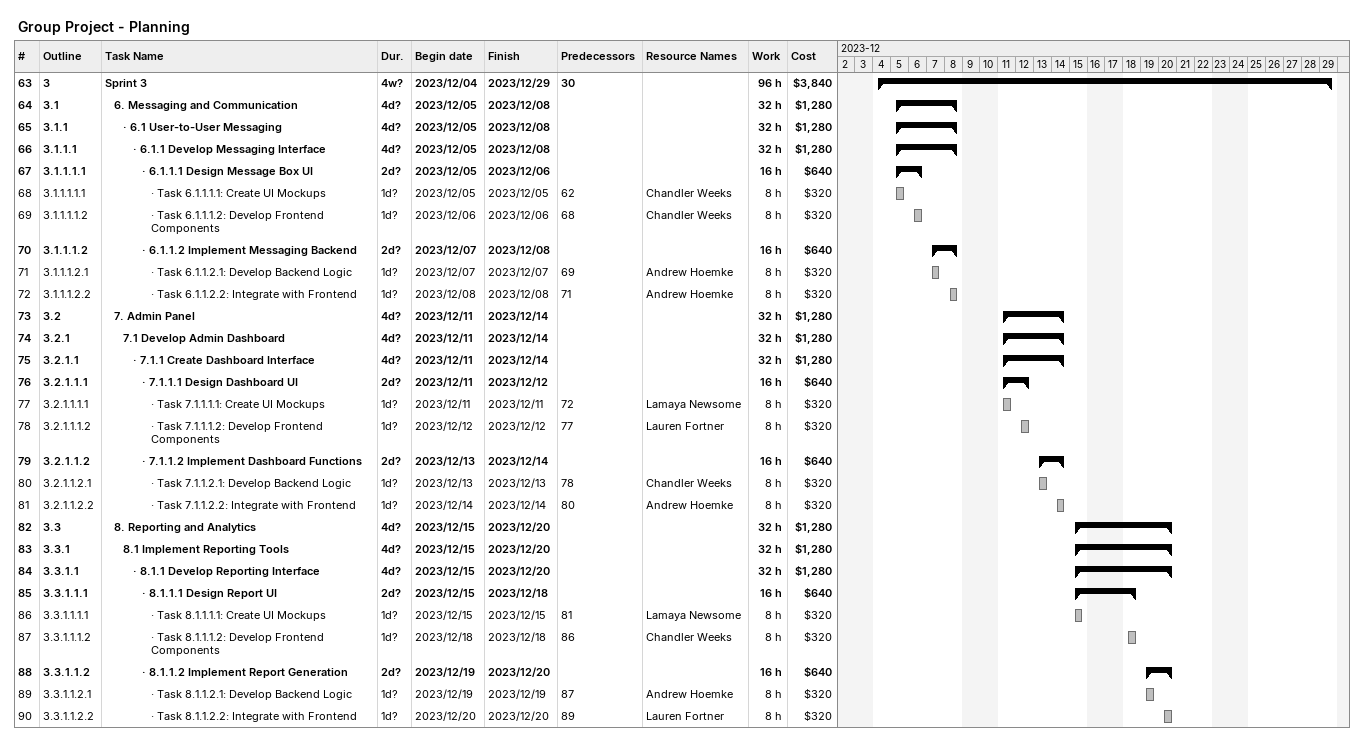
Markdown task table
Group Project - Planning

| ID | WBS | Task | Duration | Start | Finish | Predecessors | Resources | Work (h) | Cost ($) |
|---|---|---|---|---|---|---|---|---|---|
| 63 | 3 | **Sprint 3** | 4w? | 2023-12-04 | 2023-12-29 | 30 |  | 96 | 3840 |
| 64 | 3.1 | **6. Messaging and Communication** | 4d? | 2023-12-05 | 2023-12-08 |  |  | 32 | 1280 |
| 65 | 3.1.1 | **· 6.1 User-to-User Messaging** | 4d? | 2023-12-05 | 2023-12-08 |  |  | 32 | 1280 |
| 66 | 3.1.1.1 | **· 6.1.1 Develop Messaging Interface** | 4d? | 2023-12-05 | 2023-12-08 |  |  | 32 | 1280 |
| 67 | 3.1.1.1.1 | **· 6.1.1.1 Design Message Box UI** | 2d? | 2023-12-05 | 2023-12-06 |  |  | 16 | 640 |
| 68 | 3.1.1.1.1.1 | · Task 6.1.1.1.1: Create UI Mockups | 1d? | 2023-12-05 | 2023-12-05 | 62 | Chandler Weeks | 8 | 320 |
| 69 | 3.1.1.1.1.2 | · Task 6.1.1.1.2: Develop Frontend Components | 1d? | 2023-12-06 | 2023-12-06 | 68 | Chandler Weeks | 8 | 320 |
| 70 | 3.1.1.1.2 | **· 6.1.1.2 Implement Messaging Backend** | 2d? | 2023-12-07 | 2023-12-08 |  |  | 16 | 640 |
| 71 | 3.1.1.1.2.1 | · Task 6.1.1.2.1: Develop Backend Logic | 1d? | 2023-12-07 | 2023-12-07 | 69 | Andrew Hoemke | 8 | 320 |
| 72 | 3.1.1.1.2.2 | · Task 6.1.1.2.2: Integrate with Frontend | 1d? | 2023-12-08 | 2023-12-08 | 71 | Andrew Hoemke | 8 | 320 |
| 73 | 3.2 | **7. Admin Panel** | 4d? | 2023-12-11 | 2023-12-14 |  |  | 32 | 1280 |
| 74 | 3.2.1 | **7.1 Develop Admin Dashboard** | 4d? | 2023-12-11 | 2023-12-14 |  |  | 32 | 1280 |
| 75 | 3.2.1.1 | **· 7.1.1 Create Dashboard Interface** | 4d? | 2023-12-11 | 2023-12-14 |  |  | 32 | 1280 |
| 76 | 3.2.1.1.1 | **· 7.1.1.1 Design Dashboard UI** | 2d? | 2023-12-11 | 2023-12-12 |  |  | 16 | 640 |
| 77 | 3.2.1.1.1.1 | · Task 7.1.1.1.1: Create UI Mockups | 1d? | 2023-12-11 | 2023-12-11 | 72 | Lamaya Newsome | 8 | 320 |
| 78 | 3.2.1.1.1.2 | · Task 7.1.1.1.2: Develop Frontend Components | 1d? | 2023-12-12 | 2023-12-12 | 77 | Lauren Fortner | 8 | 320 |
| 79 | 3.2.1.1.2 | **· 7.1.1.2 Implement Dashboard Functions** | 2d? | 2023-12-13 | 2023-12-14 |  |  | 16 | 640 |
| 80 | 3.2.1.1.2.1 | · Task 7.1.1.2.1: Develop Backend Logic | 1d? | 2023-12-13 | 2023-12-13 | 78 | Chandler Weeks | 8 | 320 |
| 81 | 3.2.1.1.2.2 | · Task 7.1.1.2.2: Integrate with Frontend | 1d? | 2023-12-14 | 2023-12-14 | 80 | Andrew Hoemke | 8 | 320 |
| 82 | 3.3 | **8. Reporting and Analytics** | 4d? | 2023-12-15 | 2023-12-20 |  |  | 32 | 1280 |
| 83 | 3.3.1 | **8.1 Implement Reporting Tools** | 4d? | 2023-12-15 | 2023-12-20 |  |  | 32 | 1280 |
| 84 | 3.3.1.1 | **· 8.1.1 Develop Reporting Interface** | 4d? | 2023-12-15 | 2023-12-20 |  |  | 32 | 1280 |
| 85 | 3.3.1.1.1 | **· 8.1.1.1 Design Report UI** | 2d? | 2023-12-15 | 2023-12-18 |  |  | 16 | 640 |
| 86 | 3.3.1.1.1.1 | · Task 8.1.1.1.1: Create UI Mockups | 1d? | 2023-12-15 | 2023-12-15 | 81 | Lamaya Newsome | 8 | 320 |
| 87 | 3.3.1.1.1.2 | · Task 8.1.1.1.2: Develop Frontend Components | 1d? | 2023-12-18 | 2023-12-18 | 86 | Chandler Weeks | 8 | 320 |
| 88 | 3.3.1.1.2 | **· 8.1.1.2 Implement Report Generation** | 2d? | 2023-12-19 | 2023-12-20 |  |  | 16 | 640 |
| 89 | 3.3.1.1.2.1 | · Task 8.1.1.2.1: Develop Backend Logic | 1d? | 2023-12-19 | 2023-12-19 | 87 | Andrew Hoemke | 8 | 320 |
| 90 | 3.3.1.1.2.2 | · Task 8.1.1.2.2: Integrate with Frontend | 1d? | 2023-12-20 | 2023-12-20 | 89 | Lauren Fortner | 8 | 320 |
